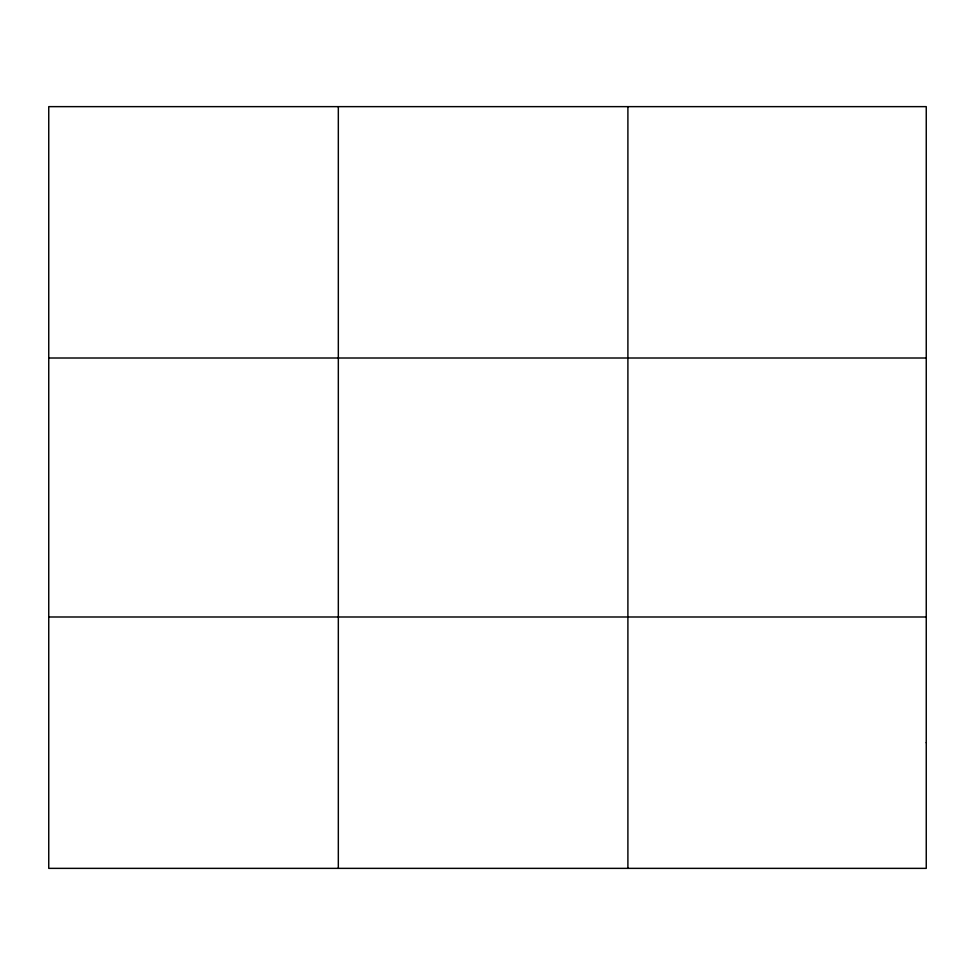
<?xml version="1.0" encoding="UTF-8"?>
<svg xmlns="http://www.w3.org/2000/svg" width="975" height="975" viewBox="0 0 975 975"><rect width="100%" height="100%" fill="white"/><g stroke="black" fill="none" stroke-linecap="round" stroke-linejoin="round"><path stroke-width="1.46" d="M338.325 106.641L338.325 868.359M627.9 106.641L627.9 868.359M48.75 358.008L926.25 358.008M48.75 616.992L926.25 616.992M926.25 742.682L926.25 868.359L48.75 868.359L48.75 106.641L926.25 106.641L926.25 742.682"/></g></svg>
